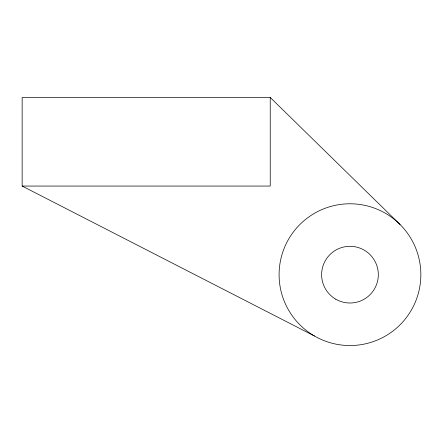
<?xml version="1.0" encoding="UTF-8"?>
<svg xmlns="http://www.w3.org/2000/svg" width="443" height="443" viewBox="0 0 443 443"><rect width="100%" height="100%" fill="white"/><g stroke="black" fill="none" stroke-linecap="round" stroke-linejoin="round"><path stroke-width="0.66" d="M400.09 224.54L270.23 97.46L22.15 97.46L22.15 186.06L314.53 336.043A70.88 70.88 0 0 0 420.85 274.66A70.88 70.88 0 0 0 314.53 213.277A70.88 70.88 0 0 0 314.53 336.043M22.15 186.06L270.23 186.06L270.23 97.46M335.794 299.213A28.352 28.352 0 0 0 378.322 274.66A28.352 28.352 0 0 0 335.794 250.107A28.352 28.352 0 0 0 335.794 299.213"/></g></svg>
